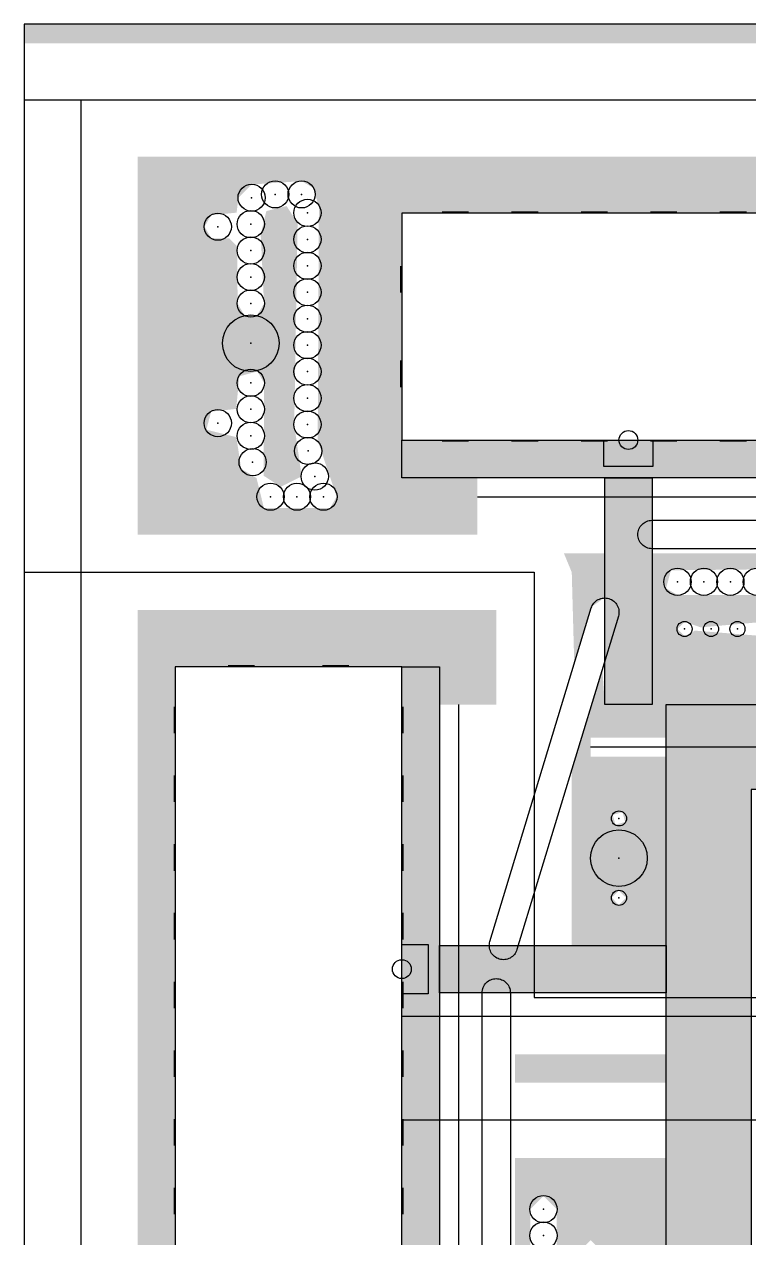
# Model space of a CAD drawing. Header units: metres. Extents: x 0 to 180, y 0 to 150.
# Drawn here: x 0 to 38.4, y 85.8 to 150 of the extents above; entities that cross this region are included whole.
import ezdxf

# ---------------------------------------------------------------- set-up
doc = ezdxf.new("R2010")
doc.units = ezdxf.units.M
for name, color, linetype in [('BUILDING_FOOTPRINT', 1, 'Continuous'), ('CABLE_COMM', 150, 'Continuous'), ('CANOPIES', 132, 'Continuous'), ('CURB', 8, 'Continuous'), ('ENTRANCES', 132, 'Continuous'), ('HEATING_T1', 1, 'Continuous'), ('NEW_BUSH', 3, 'Continuous'), ('NEW_LAWN', 82, 'Continuous'), ('NEW_PATHS', 2, 'Continuous'), ('NEW_TREE', 3, 'Continuous'), ('PATHS', 33, 'Continuous'), ('POWER_CABLE', 212, 'Continuous'), ('ROAD', 251, 'Continuous'), ('SEWER_K1', 30, 'Continuous'), ('SIDEWALK', 31, 'Continuous'), ('TERRITORY_BOUNDARY', 8, 'Continuous'), ('WATER_SUPPLY_B1', 5, 'Continuous'), ('WINDOWS', 150, 'Continuous')]:
    doc.layers.add(name, color=color, linetype=linetype)

msp = doc.modelspace()

# ---------------------------------------------------------------- hatches: boundary and pattern name
at = {"layer": 'NEW_LAWN'}
for points in [[(136, 150), (136, 149), (0, 149), (0, 150)], [(30.75, 122), (30.75, 119.665), (30.057, 119.181), (29.132, 116.153), (29, 121), (28.586, 122)], [(6, 78), (6, 119), (25, 119), (25, 114), (22, 114), (22, 116), (8, 116), (8, 78)], [(26, 95.5), (34, 95.5), (34, 94), (26, 94)]]:
    msp.add_hatch(color=82, dxfattribs=at).paths.add_polyline_path(points)
h = msp.add_hatch(color=82, dxfattribs=at)
h.paths.add_polyline_path([(6, 143), (47, 143), (47, 140), (20, 140), (20, 126), (24, 126), (24, 123), (6, 123)])
h.paths.add_polyline_path([(11.247, 140.032), (9.901, 139.895), (9.551, 139.289), (9.901, 138.684), (10.853, 138.669), (11.277, 138.245), (11.301, 135.224), (11.651, 134.618), (12.349, 134.618), (12.699, 135.224), (12.524, 138.879), (12.824, 140.116), (13.895, 140.38), (14.477, 139.474), (14.301, 128.818), (14.692, 126.075), (13.591, 125.524), (12.684, 126.106), (12.699, 131.024), (12.349, 131.629), (11.395, 131.373), (11.224, 129.646), (9.901, 129.502), (9.645, 128.548), (11.237, 128.152), (11.491, 126.479), (12.302, 125.991), (12.697, 124.395), (16.195, 124.395), (16.545, 125), (15.543, 127.982), (15.606, 140.367), (15.296, 141.349), (14.691, 141.699), (12.044, 141.521), (11.345, 140.822)], flags=16)
h = msp.add_hatch(color=82, dxfattribs=at)
h.paths.add_polyline_path([(30.75, 114), (33.25, 114), (33.25, 122), (45, 122), (45, 114), (34, 114), (34, 112.25), (30, 112.25), (30, 111.25), (34, 111.25), (34, 101.25), (29, 101.25), (29, 110.567), (30.618, 115.883)])
h.paths.add_polyline_path([(34.251, 121.105), (33.995, 120.151), (34.6, 119.801), (43, 119.801), (43.699, 120.5), (43, 121.199)], flags=16)
h.paths.add_polyline_path([(34.975, 118.379), (34.596, 118), (34.975, 117.621), (35.52, 117.914), (39.175, 117.621), (39.72, 117.914), (41.975, 117.621), (42.354, 118), (41.975, 118.379), (41.43, 118.086), (40.575, 118.379), (40.03, 118.086), (39.175, 118.379), (35.83, 118.086)], flags=16)
h.paths.add_polyline_path([(31.5, 104.154), (31.121, 103.775), (31.5, 103.396), (31.879, 103.775)], flags=16)
h.paths.add_polyline_path([(31.689, 108.303), (31.172, 108.164), (31.311, 107.647), (31.828, 107.786)], flags=16)
h = msp.add_hatch(color=82, dxfattribs=at)
h.paths.add_polyline_path([(34, 90), (34, 76.25), (26, 76.25), (26, 90)])
h.paths.add_polyline_path([(29.914, 81.93), (29.621, 78.275), (30, 77.896), (30.379, 78.275), (30.086, 78.82), (30.379, 79.675), (30.086, 80.22), (30.379, 81.075), (30.086, 84.73), (30.379, 85.275), (30, 85.654), (29.621, 85.275), (29.914, 84.73), (29.621, 82.475)], flags=16)
h.paths.add_polyline_path([(26.801, 77.5), (27.5, 76.801), (28.199, 77.5), (28.199, 87.3), (27.5, 87.999), (26.801, 87.3)], flags=16)
at = {"layer": 'PATHS'}
for points in [[(30.75, 114), (30.75, 126), (33.25, 126), (33.25, 114)], [(34, 98.75), (22, 98.75), (22, 101.25), (34, 101.25)]]:
    msp.add_hatch(color=33, dxfattribs=at).paths.add_polyline_path(points)
at = {"layer": 'ROAD'}
msp.add_hatch(color=251, dxfattribs=at).paths.add_polyline_path([(34, 36), (34, 40.5), (34, 109.5), (34, 114), (38.5, 114), (90, 114), (90, 109.5), (38.5, 109.5), (38.5, 40.5), (90, 40.5), (90, 36), (38.5, 36), (38.5, 0), (34, 0)])
at = {"layer": 'SIDEWALK'}
for points in [[(136, 128), (136, 126), (20, 126), (20, 128)], [(20, 116), (22, 116), (22, 34), (20, 34)]]:
    msp.add_hatch(color=31, dxfattribs=at).paths.add_polyline_path(points)

# ---------------------------------------------------------------- linework, layer by layer
at = {"layer": 'BUILDING_FOOTPRINT'}
for points in [[(136, 128), (136, 140), (20, 140), (20, 128)], [(20, 34), (20, 116), (8, 116), (8, 34)]]:
    msp.add_lwpolyline(points, close=True, dxfattribs=at)
at = {"layer": 'CABLE_COMM'}
msp.add_polyline3d([(143.75, 150, -0.6), (143.75, 111.75, -0.6), (30, 111.75, -0.6)], dxfattribs=at)
at = {"layer": 'CANOPIES'}
for points in [[(30.7, 128, 2.7), (33.3, 128, 2.7), (33.3, 126.6, 2.7), (30.7, 126.6, 2.7)], [(20, 98.7, 2.7), (20, 101.3, 2.7), (21.4, 101.3, 2.7), (21.4, 98.7, 2.7)]]:
    msp.add_3dface(points, dxfattribs=at)
at = {"layer": 'CURB'}
msp.add_lwpolyline([(34, 0), (34, 36), (34, 40.5), (34, 109.5), (34, 114), (38.5, 114), (141.5, 114), (141.5, 150), (146, 150), (146, 114), (146, 109.5), (146, 40.5), (146, 36), (141.5, 36), (38.5, 36), (38.5, 0)], close=True, dxfattribs=at)
at = {"layer": 'ENTRANCES'}
for centre in [(32, 128, 0.05), (20, 100, 0.05)]:
    msp.add_circle(centre, 0.5, dxfattribs=at)
at = {"layer": 'HEATING_T1'}
msp.add_polyline3d([(100, 92, -1.4), (20, 92, -1.4)], dxfattribs=at)
at = {"layer": 'NEW_BUSH'}
for centre, radius in [((12.044, 140.822), 0.72), ((13.291, 141), 0.72), ((14.691, 141), 0.72), ((15.001, 140.018), 0.72), ((10.25, 139.289), 0.72), ((12, 139.424), 0.72), ((12, 138.024), 0.72), ((15, 138.618), 0.72), ((15, 137.218), 0.72), ((12, 136.624), 0.72), ((15, 135.818), 0.72), ((12, 135.224), 0.72), ((15, 134.418), 0.72), ((15, 133.018), 0.72), ((15, 131.618), 0.72), ((12, 131.024), 0.72), ((15, 130.218), 0.72), ((12, 129.624), 0.72), ((10.25, 128.897), 0.72), ((15, 128.818), 0.72), ((12, 128.224), 0.72), ((15.037, 127.42), 0.72), ((12.096, 126.829), 0.72), ((15.389, 126.069), 0.72), ((13.046, 125), 0.72), ((14.446, 125), 0.72), ((15.846, 125), 0.72), ((34.6, 120.5), 0.72), ((36, 120.5), 0.72), ((37.4, 120.5), 0.72), ((38.8, 120.5), 0.72), ((34.975, 118), 0.4), ((36.375, 118), 0.4), ((37.775, 118), 0.4), ((31.5, 107.975), 0.4), ((31.5, 103.775), 0.4), ((27.5, 87.3), 0.72), ((27.5, 85.9), 0.72)]:
    msp.add_circle(centre, radius, dxfattribs=at)
for p in [(12.044, 140.822), (13.291, 141), (14.691, 141), (15.001, 140.018), (12, 139.424), (10.25, 139.289), (15, 138.618), (12, 138.024), (15, 137.218), (12, 136.624), (15, 135.818), (12, 135.224), (15, 134.418), (15, 133.018), (12, 131.024), (15, 131.618), (15, 130.218), (12, 129.624), (10.25, 128.897), (15, 128.818), (12, 128.224), (15.037, 127.42), (12.096, 126.829), (15.389, 126.069), (13.046, 125), (14.446, 125), (15.846, 125), (34.6, 120.5), (36, 120.5), (37.4, 120.5), (34.975, 118), (36.375, 118), (37.775, 118), (31.5, 107.975), (31.5, 103.775), (27.5, 87.3), (27.5, 85.9)]:
    msp.add_point(p, dxfattribs=at)
at = {"layer": 'NEW_PATHS'}
for points in [[(53.75, 122.25), (33.25, 122.25), (33.176, 122.254), (33.104, 122.264), (33.032, 122.282), (32.963, 122.307), (32.896, 122.339), (32.833, 122.376), (32.774, 122.42), (32.72, 122.47), (32.67, 122.524), (32.626, 122.583), (32.589, 122.646), (32.557, 122.713), (32.532, 122.782), (32.514, 122.854), (32.504, 122.926), (32.5, 123), (32.504, 123.074), (32.514, 123.146), (32.532, 123.218), (32.557, 123.287), (32.589, 123.354), (32.626, 123.417), (32.67, 123.476), (32.72, 123.53), (32.774, 123.58), (32.833, 123.624), (32.896, 123.661), (32.963, 123.693), (33.032, 123.718), (33.104, 123.736), (33.176, 123.746), (33.25, 123.75), (53.75, 123.75)], [(24.25, 76.25), (24.25, 98.75), (24.254, 98.824), (24.264, 98.896), (24.282, 98.968), (24.307, 99.037), (24.339, 99.104), (24.376, 99.167), (24.42, 99.226), (24.47, 99.28), (24.524, 99.33), (24.583, 99.374), (24.646, 99.411), (24.713, 99.443), (24.782, 99.468), (24.854, 99.486), (24.926, 99.496), (25, 99.5), (25.074, 99.496), (25.146, 99.486), (25.218, 99.468), (25.287, 99.443), (25.354, 99.411), (25.417, 99.374), (25.476, 99.33), (25.53, 99.28), (25.58, 99.226), (25.624, 99.167), (25.661, 99.104), (25.693, 99.037), (25.718, 98.968), (25.736, 98.896), (25.746, 98.824), (25.75, 98.75), (25.75, 76.25)]]:
    msp.add_lwpolyline(points, dxfattribs=at)
msp.add_lwpolyline([(30.22, 119.424), (30.275, 119.473), (30.334, 119.517), (30.397, 119.555), (30.464, 119.586), (30.533, 119.611), (30.604, 119.629), (30.677, 119.639), (30.751, 119.643), (30.824, 119.639), (30.897, 119.628), (30.968, 119.61), (31.038, 119.586), (31.104, 119.554), (31.167, 119.516), (31.226, 119.472), (31.281, 119.423), (31.33, 119.368), (31.374, 119.309), (31.412, 119.246), (31.443, 119.179), (31.468, 119.11), (31.486, 119.039), (31.496, 118.966), (31.5, 118.892), (31.496, 118.819), (31.485, 118.746), (31.468, 118.674), (26.098, 101.032), (26.073, 100.962), (26.042, 100.896), (26.004, 100.833), (25.96, 100.774), (25.91, 100.719), (25.856, 100.67), (25.797, 100.626), (25.733, 100.588), (25.667, 100.557), (25.597, 100.532), (25.526, 100.514), (25.453, 100.504), (25.38, 100.5), (25.306, 100.504), (25.233, 100.515), (25.162, 100.532), (25.093, 100.557), (25.026, 100.589), (24.963, 100.627), (24.904, 100.671), (24.85, 100.72), (24.8, 100.775), (24.756, 100.834), (24.719, 100.897), (24.687, 100.964), (24.663, 101.033), (24.645, 101.104), (24.634, 101.177), (24.63, 101.251), (24.634, 101.324), (24.645, 101.397), (24.663, 101.468), (30.032, 119.111), (30.057, 119.181), (30.089, 119.247), (30.127, 119.31), (30.171, 119.369)], close=True, dxfattribs=at)
at = {"layer": 'NEW_TREE'}
for centre in [(12, 133.124), (31.5, 105.875)]:
    msp.add_circle(centre, 1.5, dxfattribs=at)
for p in [(12, 133.124), (31.5, 105.875)]:
    msp.add_point(p, dxfattribs=at)
at = {"layer": 'PATHS'}
for points in [[(30.75, 114), (30.75, 126), (33.25, 126), (33.25, 114)], [(34, 98.75), (22, 98.75), (22, 101.25), (34, 101.25)]]:
    msp.add_lwpolyline(points, close=True, dxfattribs=at)
at = {"layer": 'POWER_CABLE'}
for points in [[(0, 121, -0.7), (27, 121, -0.7), (27, 98.5, -0.7), (44, 98.5, -0.7)], [(44, 97.5, -0.7), (20, 97.5, -0.7)]]:
    msp.add_polyline3d(points, dxfattribs=at)
at = {"layer": 'ROAD'}
msp.add_lwpolyline([(34, 36), (34, 40.5), (34, 109.5), (34, 114), (38.5, 114), (90, 114), (90, 109.5), (38.5, 109.5), (38.5, 40.5), (90, 40.5), (90, 36), (38.5, 36), (38.5, 0), (34, 0)], close=True, dxfattribs=at)
at = {"layer": 'SEWER_K1'}
for points in [[(24, 125, -2.6), (139, 125, -2.6), (139, 150, -2.6)], [(23, 114, -2.6), (23, 25, -2.6), (180, 25, -2.6)]]:
    msp.add_polyline3d(points, dxfattribs=at)
at = {"layer": 'SIDEWALK'}
for points in [[(136, 128), (136, 126), (20, 126), (20, 128)], [(20, 116), (22, 116), (22, 34), (20, 34)]]:
    msp.add_lwpolyline(points, close=True, dxfattribs=at)
at = {"layer": 'TERRITORY_BOUNDARY'}
msp.add_lwpolyline([(180, 0), (180, 150), (0, 150), (0, 0)], close=True, dxfattribs=at)
at = {"layer": 'WATER_SUPPLY_B1'}
for points in [[(0, 146, -1.8), (180, 146, -1.8)], [(3, 146, -1.8), (3, 4, -1.8)]]:
    msp.add_polyline3d(points, dxfattribs=at)
at = {"layer": 'WINDOWS'}
for points in [[(23.539, 140.05, 0.9), (22.139, 140.05, 0.9), (22.139, 140.05, 2.4), (23.539, 140.05, 2.4)], [(23.539, 140.05, 3.9), (22.139, 140.05, 3.9), (22.139, 140.05, 5.4), (23.539, 140.05, 5.4)], [(23.539, 140.05, 6.9), (22.139, 140.05, 6.9), (22.139, 140.05, 8.4), (23.539, 140.05, 8.4)], [(23.539, 140.05, 9.9), (22.139, 140.05, 9.9), (22.139, 140.05, 11.4), (23.539, 140.05, 11.4)], [(23.539, 140.05, 12.9), (22.139, 140.05, 12.9), (22.139, 140.05, 14.4), (23.539, 140.05, 14.4)], [(23.539, 140.05, 15.9), (22.139, 140.05, 15.9), (22.139, 140.05, 17.4), (23.539, 140.05, 17.4)], [(23.539, 140.05, 18.9), (22.139, 140.05, 18.9), (22.139, 140.05, 20.4), (23.539, 140.05, 20.4)], [(23.539, 140.05, 21.9), (22.139, 140.05, 21.9), (22.139, 140.05, 23.4), (23.539, 140.05, 23.4)], [(23.539, 140.05, 24.9), (22.139, 140.05, 24.9), (22.139, 140.05, 26.4), (23.539, 140.05, 26.4)], [(27.216, 140.05, 0.9), (25.816, 140.05, 0.9), (25.816, 140.05, 2.4), (27.216, 140.05, 2.4)], [(27.216, 140.05, 3.9), (25.816, 140.05, 3.9), (25.816, 140.05, 5.4), (27.216, 140.05, 5.4)], [(27.216, 140.05, 6.9), (25.816, 140.05, 6.9), (25.816, 140.05, 8.4), (27.216, 140.05, 8.4)], [(27.216, 140.05, 9.9), (25.816, 140.05, 9.9), (25.816, 140.05, 11.4), (27.216, 140.05, 11.4)], [(27.216, 140.05, 12.9), (25.816, 140.05, 12.9), (25.816, 140.05, 14.4), (27.216, 140.05, 14.4)], [(27.216, 140.05, 15.9), (25.816, 140.05, 15.9), (25.816, 140.05, 17.4), (27.216, 140.05, 17.4)], [(27.216, 140.05, 18.9), (25.816, 140.05, 18.9), (25.816, 140.05, 20.4), (27.216, 140.05, 20.4)], [(27.216, 140.05, 21.9), (25.816, 140.05, 21.9), (25.816, 140.05, 23.4), (27.216, 140.05, 23.4)], [(27.216, 140.05, 24.9), (25.816, 140.05, 24.9), (25.816, 140.05, 26.4), (27.216, 140.05, 26.4)], [(30.894, 140.05, 0.9), (29.494, 140.05, 0.9), (29.494, 140.05, 2.4), (30.894, 140.05, 2.4)], [(30.894, 140.05, 3.9), (29.494, 140.05, 3.9), (29.494, 140.05, 5.4), (30.894, 140.05, 5.4)], [(30.894, 140.05, 6.9), (29.494, 140.05, 6.9), (29.494, 140.05, 8.4), (30.894, 140.05, 8.4)], [(30.894, 140.05, 9.9), (29.494, 140.05, 9.9), (29.494, 140.05, 11.4), (30.894, 140.05, 11.4)], [(30.894, 140.05, 12.9), (29.494, 140.05, 12.9), (29.494, 140.05, 14.4), (30.894, 140.05, 14.4)], [(30.894, 140.05, 15.9), (29.494, 140.05, 15.9), (29.494, 140.05, 17.4), (30.894, 140.05, 17.4)], [(30.894, 140.05, 18.9), (29.494, 140.05, 18.9), (29.494, 140.05, 20.4), (30.894, 140.05, 20.4)], [(30.894, 140.05, 21.9), (29.494, 140.05, 21.9), (29.494, 140.05, 23.4), (30.894, 140.05, 23.4)], [(30.894, 140.05, 24.9), (29.494, 140.05, 24.9), (29.494, 140.05, 26.4), (30.894, 140.05, 26.4)], [(34.571, 140.05, 0.9), (33.171, 140.05, 0.9), (33.171, 140.05, 2.4), (34.571, 140.05, 2.4)], [(34.571, 140.05, 3.9), (33.171, 140.05, 3.9), (33.171, 140.05, 5.4), (34.571, 140.05, 5.4)], [(34.571, 140.05, 6.9), (33.171, 140.05, 6.9), (33.171, 140.05, 8.4), (34.571, 140.05, 8.4)], [(34.571, 140.05, 9.9), (33.171, 140.05, 9.9), (33.171, 140.05, 11.4), (34.571, 140.05, 11.4)], [(34.571, 140.05, 12.9), (33.171, 140.05, 12.9), (33.171, 140.05, 14.4), (34.571, 140.05, 14.4)], [(34.571, 140.05, 15.9), (33.171, 140.05, 15.9), (33.171, 140.05, 17.4), (34.571, 140.05, 17.4)], [(34.571, 140.05, 18.9), (33.171, 140.05, 18.9), (33.171, 140.05, 20.4), (34.571, 140.05, 20.4)], [(34.571, 140.05, 21.9), (33.171, 140.05, 21.9), (33.171, 140.05, 23.4), (34.571, 140.05, 23.4)], [(34.571, 140.05, 24.9), (33.171, 140.05, 24.9), (33.171, 140.05, 26.4), (34.571, 140.05, 26.4)], [(38.248, 140.05, 0.9), (36.848, 140.05, 0.9), (36.848, 140.05, 2.4), (38.248, 140.05, 2.4)], [(38.248, 140.05, 3.9), (36.848, 140.05, 3.9), (36.848, 140.05, 5.4), (38.248, 140.05, 5.4)], [(38.248, 140.05, 6.9), (36.848, 140.05, 6.9), (36.848, 140.05, 8.4), (38.248, 140.05, 8.4)], [(38.248, 140.05, 9.9), (36.848, 140.05, 9.9), (36.848, 140.05, 11.4), (38.248, 140.05, 11.4)], [(38.248, 140.05, 12.9), (36.848, 140.05, 12.9), (36.848, 140.05, 14.4), (38.248, 140.05, 14.4)], [(38.248, 140.05, 15.9), (36.848, 140.05, 15.9), (36.848, 140.05, 17.4), (38.248, 140.05, 17.4)], [(38.248, 140.05, 18.9), (36.848, 140.05, 18.9), (36.848, 140.05, 20.4), (38.248, 140.05, 20.4)], [(38.248, 140.05, 21.9), (36.848, 140.05, 21.9), (36.848, 140.05, 23.4), (38.248, 140.05, 23.4)], [(38.248, 140.05, 24.9), (36.848, 140.05, 24.9), (36.848, 140.05, 26.4), (38.248, 140.05, 26.4)], [(19.95, 137.2, 0.9), (19.95, 135.8, 0.9), (19.95, 135.8, 2.4), (19.95, 137.2, 2.4)], [(19.95, 137.2, 3.9), (19.95, 135.8, 3.9), (19.95, 135.8, 5.4), (19.95, 137.2, 5.4)], [(19.95, 137.2, 6.9), (19.95, 135.8, 6.9), (19.95, 135.8, 8.4), (19.95, 137.2, 8.4)], [(19.95, 137.2, 9.9), (19.95, 135.8, 9.9), (19.95, 135.8, 11.4), (19.95, 137.2, 11.4)], [(19.95, 137.2, 12.9), (19.95, 135.8, 12.9), (19.95, 135.8, 14.4), (19.95, 137.2, 14.4)], [(19.95, 137.2, 15.9), (19.95, 135.8, 15.9), (19.95, 135.8, 17.4), (19.95, 137.2, 17.4)], [(19.95, 137.2, 18.9), (19.95, 135.8, 18.9), (19.95, 135.8, 20.4), (19.95, 137.2, 20.4)], [(19.95, 137.2, 21.9), (19.95, 135.8, 21.9), (19.95, 135.8, 23.4), (19.95, 137.2, 23.4)], [(19.95, 137.2, 24.9), (19.95, 135.8, 24.9), (19.95, 135.8, 26.4), (19.95, 137.2, 26.4)], [(19.95, 132.2, 0.9), (19.95, 130.8, 0.9), (19.95, 130.8, 2.4), (19.95, 132.2, 2.4)], [(19.95, 132.2, 3.9), (19.95, 130.8, 3.9), (19.95, 130.8, 5.4), (19.95, 132.2, 5.4)], [(19.95, 132.2, 6.9), (19.95, 130.8, 6.9), (19.95, 130.8, 8.4), (19.95, 132.2, 8.4)], [(19.95, 132.2, 9.9), (19.95, 130.8, 9.9), (19.95, 130.8, 11.4), (19.95, 132.2, 11.4)], [(19.95, 132.2, 12.9), (19.95, 130.8, 12.9), (19.95, 130.8, 14.4), (19.95, 132.2, 14.4)], [(19.95, 132.2, 15.9), (19.95, 130.8, 15.9), (19.95, 130.8, 17.4), (19.95, 132.2, 17.4)], [(19.95, 132.2, 18.9), (19.95, 130.8, 18.9), (19.95, 130.8, 20.4), (19.95, 132.2, 20.4)], [(19.95, 132.2, 21.9), (19.95, 130.8, 21.9), (19.95, 130.8, 23.4), (19.95, 132.2, 23.4)], [(19.95, 132.2, 24.9), (19.95, 130.8, 24.9), (19.95, 130.8, 26.4), (19.95, 132.2, 26.4)], [(22.139, 127.95, 0.9), (23.539, 127.95, 0.9), (23.539, 127.95, 2.4), (22.139, 127.95, 2.4)], [(22.139, 127.95, 3.9), (23.539, 127.95, 3.9), (23.539, 127.95, 5.4), (22.139, 127.95, 5.4)], [(22.139, 127.95, 6.9), (23.539, 127.95, 6.9), (23.539, 127.95, 8.4), (22.139, 127.95, 8.4)], [(22.139, 127.95, 9.9), (23.539, 127.95, 9.9), (23.539, 127.95, 11.4), (22.139, 127.95, 11.4)], [(22.139, 127.95, 12.9), (23.539, 127.95, 12.9), (23.539, 127.95, 14.4), (22.139, 127.95, 14.4)], [(22.139, 127.95, 15.9), (23.539, 127.95, 15.9), (23.539, 127.95, 17.4), (22.139, 127.95, 17.4)], [(22.139, 127.95, 18.9), (23.539, 127.95, 18.9), (23.539, 127.95, 20.4), (22.139, 127.95, 20.4)], [(22.139, 127.95, 21.9), (23.539, 127.95, 21.9), (23.539, 127.95, 23.4), (22.139, 127.95, 23.4)], [(22.139, 127.95, 24.9), (23.539, 127.95, 24.9), (23.539, 127.95, 26.4), (22.139, 127.95, 26.4)], [(25.816, 127.95, 0.9), (27.216, 127.95, 0.9), (27.216, 127.95, 2.4), (25.816, 127.95, 2.4)], [(25.816, 127.95, 3.9), (27.216, 127.95, 3.9), (27.216, 127.95, 5.4), (25.816, 127.95, 5.4)], [(25.816, 127.95, 6.9), (27.216, 127.95, 6.9), (27.216, 127.95, 8.4), (25.816, 127.95, 8.4)], [(25.816, 127.95, 9.9), (27.216, 127.95, 9.9), (27.216, 127.95, 11.4), (25.816, 127.95, 11.4)], [(25.816, 127.95, 12.9), (27.216, 127.95, 12.9), (27.216, 127.95, 14.4), (25.816, 127.95, 14.4)], [(25.816, 127.95, 15.9), (27.216, 127.95, 15.9), (27.216, 127.95, 17.4), (25.816, 127.95, 17.4)], [(25.816, 127.95, 18.9), (27.216, 127.95, 18.9), (27.216, 127.95, 20.4), (25.816, 127.95, 20.4)], [(25.816, 127.95, 21.9), (27.216, 127.95, 21.9), (27.216, 127.95, 23.4), (25.816, 127.95, 23.4)], [(25.816, 127.95, 24.9), (27.216, 127.95, 24.9), (27.216, 127.95, 26.4), (25.816, 127.95, 26.4)], [(29.494, 127.95, 3.9), (30.894, 127.95, 3.9), (30.894, 127.95, 5.4), (29.494, 127.95, 5.4)], [(29.494, 127.95, 6.9), (30.894, 127.95, 6.9), (30.894, 127.95, 8.4), (29.494, 127.95, 8.4)], [(29.494, 127.95, 9.9), (30.894, 127.95, 9.9), (30.894, 127.95, 11.4), (29.494, 127.95, 11.4)], [(29.494, 127.95, 12.9), (30.894, 127.95, 12.9), (30.894, 127.95, 14.4), (29.494, 127.95, 14.4)], [(29.494, 127.95, 15.9), (30.894, 127.95, 15.9), (30.894, 127.95, 17.4), (29.494, 127.95, 17.4)], [(29.494, 127.95, 18.9), (30.894, 127.95, 18.9), (30.894, 127.95, 20.4), (29.494, 127.95, 20.4)], [(29.494, 127.95, 21.9), (30.894, 127.95, 21.9), (30.894, 127.95, 23.4), (29.494, 127.95, 23.4)], [(29.494, 127.95, 24.9), (30.894, 127.95, 24.9), (30.894, 127.95, 26.4), (29.494, 127.95, 26.4)], [(33.171, 127.95, 3.9), (34.571, 127.95, 3.9), (34.571, 127.95, 5.4), (33.171, 127.95, 5.4)], [(33.171, 127.95, 6.9), (34.571, 127.95, 6.9), (34.571, 127.95, 8.4), (33.171, 127.95, 8.4)], [(33.171, 127.95, 9.9), (34.571, 127.95, 9.9), (34.571, 127.95, 11.4), (33.171, 127.95, 11.4)], [(33.171, 127.95, 12.9), (34.571, 127.95, 12.9), (34.571, 127.95, 14.4), (33.171, 127.95, 14.4)], [(33.171, 127.95, 15.9), (34.571, 127.95, 15.9), (34.571, 127.95, 17.4), (33.171, 127.95, 17.4)], [(33.171, 127.95, 18.9), (34.571, 127.95, 18.9), (34.571, 127.95, 20.4), (33.171, 127.95, 20.4)], [(33.171, 127.95, 21.9), (34.571, 127.95, 21.9), (34.571, 127.95, 23.4), (33.171, 127.95, 23.4)], [(33.171, 127.95, 24.9), (34.571, 127.95, 24.9), (34.571, 127.95, 26.4), (33.171, 127.95, 26.4)], [(36.848, 127.95, 0.9), (38.248, 127.95, 0.9), (38.248, 127.95, 2.4), (36.848, 127.95, 2.4)], [(36.848, 127.95, 3.9), (38.248, 127.95, 3.9), (38.248, 127.95, 5.4), (36.848, 127.95, 5.4)], [(36.848, 127.95, 6.9), (38.248, 127.95, 6.9), (38.248, 127.95, 8.4), (36.848, 127.95, 8.4)], [(36.848, 127.95, 9.9), (38.248, 127.95, 9.9), (38.248, 127.95, 11.4), (36.848, 127.95, 11.4)], [(36.848, 127.95, 12.9), (38.248, 127.95, 12.9), (38.248, 127.95, 14.4), (36.848, 127.95, 14.4)], [(36.848, 127.95, 15.9), (38.248, 127.95, 15.9), (38.248, 127.95, 17.4), (36.848, 127.95, 17.4)], [(36.848, 127.95, 18.9), (38.248, 127.95, 18.9), (38.248, 127.95, 20.4), (36.848, 127.95, 20.4)], [(36.848, 127.95, 21.9), (38.248, 127.95, 21.9), (38.248, 127.95, 23.4), (36.848, 127.95, 23.4)], [(36.848, 127.95, 24.9), (38.248, 127.95, 24.9), (38.248, 127.95, 26.4), (36.848, 127.95, 26.4)], [(12.2, 116.05, 0.9), (10.8, 116.05, 0.9), (10.8, 116.05, 2.4), (12.2, 116.05, 2.4)], [(12.2, 116.05, 3.9), (10.8, 116.05, 3.9), (10.8, 116.05, 5.4), (12.2, 116.05, 5.4)], [(12.2, 116.05, 6.9), (10.8, 116.05, 6.9), (10.8, 116.05, 8.4), (12.2, 116.05, 8.4)], [(12.2, 116.05, 9.9), (10.8, 116.05, 9.9), (10.8, 116.05, 11.4), (12.2, 116.05, 11.4)], [(12.2, 116.05, 12.9), (10.8, 116.05, 12.9), (10.8, 116.05, 14.4), (12.2, 116.05, 14.4)], [(12.2, 116.05, 15.9), (10.8, 116.05, 15.9), (10.8, 116.05, 17.4), (12.2, 116.05, 17.4)], [(12.2, 116.05, 18.9), (10.8, 116.05, 18.9), (10.8, 116.05, 20.4), (12.2, 116.05, 20.4)], [(12.2, 116.05, 21.9), (10.8, 116.05, 21.9), (10.8, 116.05, 23.4), (12.2, 116.05, 23.4)], [(12.2, 116.05, 24.9), (10.8, 116.05, 24.9), (10.8, 116.05, 26.4), (12.2, 116.05, 26.4)], [(12.2, 116.05, 27.9), (10.8, 116.05, 27.9), (10.8, 116.05, 29.4), (12.2, 116.05, 29.4)], [(12.2, 116.05, 30.9), (10.8, 116.05, 30.9), (10.8, 116.05, 32.4), (12.2, 116.05, 32.4)], [(12.2, 116.05, 33.9), (10.8, 116.05, 33.9), (10.8, 116.05, 35.4), (12.2, 116.05, 35.4)], [(17.2, 116.05, 0.9), (15.8, 116.05, 0.9), (15.8, 116.05, 2.4), (17.2, 116.05, 2.4)], [(17.2, 116.05, 3.9), (15.8, 116.05, 3.9), (15.8, 116.05, 5.4), (17.2, 116.05, 5.4)], [(17.2, 116.05, 6.9), (15.8, 116.05, 6.9), (15.8, 116.05, 8.4), (17.2, 116.05, 8.4)], [(17.2, 116.05, 9.9), (15.8, 116.05, 9.9), (15.8, 116.05, 11.4), (17.2, 116.05, 11.4)], [(17.2, 116.05, 12.9), (15.8, 116.05, 12.9), (15.8, 116.05, 14.4), (17.2, 116.05, 14.4)], [(17.2, 116.05, 15.9), (15.8, 116.05, 15.9), (15.8, 116.05, 17.4), (17.2, 116.05, 17.4)], [(17.2, 116.05, 18.9), (15.8, 116.05, 18.9), (15.8, 116.05, 20.4), (17.2, 116.05, 20.4)], [(17.2, 116.05, 21.9), (15.8, 116.05, 21.9), (15.8, 116.05, 23.4), (17.2, 116.05, 23.4)], [(17.2, 116.05, 24.9), (15.8, 116.05, 24.9), (15.8, 116.05, 26.4), (17.2, 116.05, 26.4)], [(17.2, 116.05, 27.9), (15.8, 116.05, 27.9), (15.8, 116.05, 29.4), (17.2, 116.05, 29.4)], [(17.2, 116.05, 30.9), (15.8, 116.05, 30.9), (15.8, 116.05, 32.4), (17.2, 116.05, 32.4)], [(17.2, 116.05, 33.9), (15.8, 116.05, 33.9), (15.8, 116.05, 35.4), (17.2, 116.05, 35.4)], [(7.95, 113.882, 0.9), (7.95, 112.482, 0.9), (7.95, 112.482, 2.4), (7.95, 113.882, 2.4)], [(7.95, 113.882, 3.9), (7.95, 112.482, 3.9), (7.95, 112.482, 5.4), (7.95, 113.882, 5.4)], [(7.95, 113.882, 6.9), (7.95, 112.482, 6.9), (7.95, 112.482, 8.4), (7.95, 113.882, 8.4)], [(7.95, 113.882, 9.9), (7.95, 112.482, 9.9), (7.95, 112.482, 11.4), (7.95, 113.882, 11.4)], [(7.95, 113.882, 12.9), (7.95, 112.482, 12.9), (7.95, 112.482, 14.4), (7.95, 113.882, 14.4)], [(7.95, 113.882, 15.9), (7.95, 112.482, 15.9), (7.95, 112.482, 17.4), (7.95, 113.882, 17.4)], [(7.95, 113.882, 18.9), (7.95, 112.482, 18.9), (7.95, 112.482, 20.4), (7.95, 113.882, 20.4)], [(7.95, 113.882, 21.9), (7.95, 112.482, 21.9), (7.95, 112.482, 23.4), (7.95, 113.882, 23.4)], [(7.95, 113.882, 24.9), (7.95, 112.482, 24.9), (7.95, 112.482, 26.4), (7.95, 113.882, 26.4)], [(7.95, 113.882, 27.9), (7.95, 112.482, 27.9), (7.95, 112.482, 29.4), (7.95, 113.882, 29.4)], [(7.95, 113.882, 30.9), (7.95, 112.482, 30.9), (7.95, 112.482, 32.4), (7.95, 113.882, 32.4)], [(7.95, 113.882, 33.9), (7.95, 112.482, 33.9), (7.95, 112.482, 35.4), (7.95, 113.882, 35.4)], [(20.05, 112.482, 0.9), (20.05, 113.882, 0.9), (20.05, 113.882, 2.4), (20.05, 112.482, 2.4)], [(20.05, 112.482, 3.9), (20.05, 113.882, 3.9), (20.05, 113.882, 5.4), (20.05, 112.482, 5.4)], [(20.05, 112.482, 6.9), (20.05, 113.882, 6.9), (20.05, 113.882, 8.4), (20.05, 112.482, 8.4)], [(20.05, 112.482, 9.9), (20.05, 113.882, 9.9), (20.05, 113.882, 11.4), (20.05, 112.482, 11.4)], [(20.05, 112.482, 12.9), (20.05, 113.882, 12.9), (20.05, 113.882, 14.4), (20.05, 112.482, 14.4)], [(20.05, 112.482, 15.9), (20.05, 113.882, 15.9), (20.05, 113.882, 17.4), (20.05, 112.482, 17.4)], [(20.05, 112.482, 18.9), (20.05, 113.882, 18.9), (20.05, 113.882, 20.4), (20.05, 112.482, 20.4)], [(20.05, 112.482, 21.9), (20.05, 113.882, 21.9), (20.05, 113.882, 23.4), (20.05, 112.482, 23.4)], [(20.05, 112.482, 24.9), (20.05, 113.882, 24.9), (20.05, 113.882, 26.4), (20.05, 112.482, 26.4)], [(20.05, 112.482, 27.9), (20.05, 113.882, 27.9), (20.05, 113.882, 29.4), (20.05, 112.482, 29.4)], [(20.05, 112.482, 30.9), (20.05, 113.882, 30.9), (20.05, 113.882, 32.4), (20.05, 112.482, 32.4)], [(20.05, 112.482, 33.9), (20.05, 113.882, 33.9), (20.05, 113.882, 35.4), (20.05, 112.482, 35.4)], [(7.95, 110.245, 0.9), (7.95, 108.845, 0.9), (7.95, 108.845, 2.4), (7.95, 110.245, 2.4)], [(7.95, 110.245, 3.9), (7.95, 108.845, 3.9), (7.95, 108.845, 5.4), (7.95, 110.245, 5.4)], [(7.95, 110.245, 6.9), (7.95, 108.845, 6.9), (7.95, 108.845, 8.4), (7.95, 110.245, 8.4)], [(7.95, 110.245, 9.9), (7.95, 108.845, 9.9), (7.95, 108.845, 11.4), (7.95, 110.245, 11.4)], [(7.95, 110.245, 12.9), (7.95, 108.845, 12.9), (7.95, 108.845, 14.4), (7.95, 110.245, 14.4)], [(7.95, 110.245, 15.9), (7.95, 108.845, 15.9), (7.95, 108.845, 17.4), (7.95, 110.245, 17.4)], [(7.95, 110.245, 18.9), (7.95, 108.845, 18.9), (7.95, 108.845, 20.4), (7.95, 110.245, 20.4)], [(7.95, 110.245, 21.9), (7.95, 108.845, 21.9), (7.95, 108.845, 23.4), (7.95, 110.245, 23.4)], [(7.95, 110.245, 24.9), (7.95, 108.845, 24.9), (7.95, 108.845, 26.4), (7.95, 110.245, 26.4)], [(7.95, 110.245, 27.9), (7.95, 108.845, 27.9), (7.95, 108.845, 29.4), (7.95, 110.245, 29.4)], [(7.95, 110.245, 30.9), (7.95, 108.845, 30.9), (7.95, 108.845, 32.4), (7.95, 110.245, 32.4)], [(7.95, 110.245, 33.9), (7.95, 108.845, 33.9), (7.95, 108.845, 35.4), (7.95, 110.245, 35.4)], [(20.05, 108.845, 0.9), (20.05, 110.245, 0.9), (20.05, 110.245, 2.4), (20.05, 108.845, 2.4)], [(20.05, 108.845, 3.9), (20.05, 110.245, 3.9), (20.05, 110.245, 5.4), (20.05, 108.845, 5.4)], [(20.05, 108.845, 6.9), (20.05, 110.245, 6.9), (20.05, 110.245, 8.4), (20.05, 108.845, 8.4)], [(20.05, 108.845, 9.9), (20.05, 110.245, 9.9), (20.05, 110.245, 11.4), (20.05, 108.845, 11.4)], [(20.05, 108.845, 12.9), (20.05, 110.245, 12.9), (20.05, 110.245, 14.4), (20.05, 108.845, 14.4)], [(20.05, 108.845, 15.9), (20.05, 110.245, 15.9), (20.05, 110.245, 17.4), (20.05, 108.845, 17.4)], [(20.05, 108.845, 18.9), (20.05, 110.245, 18.9), (20.05, 110.245, 20.4), (20.05, 108.845, 20.4)], [(20.05, 108.845, 21.9), (20.05, 110.245, 21.9), (20.05, 110.245, 23.4), (20.05, 108.845, 23.4)], [(20.05, 108.845, 24.9), (20.05, 110.245, 24.9), (20.05, 110.245, 26.4), (20.05, 108.845, 26.4)], [(20.05, 108.845, 27.9), (20.05, 110.245, 27.9), (20.05, 110.245, 29.4), (20.05, 108.845, 29.4)], [(20.05, 108.845, 30.9), (20.05, 110.245, 30.9), (20.05, 110.245, 32.4), (20.05, 108.845, 32.4)], [(20.05, 108.845, 33.9), (20.05, 110.245, 33.9), (20.05, 110.245, 35.4), (20.05, 108.845, 35.4)], [(7.95, 106.609, 0.9), (7.95, 105.209, 0.9), (7.95, 105.209, 2.4), (7.95, 106.609, 2.4)], [(7.95, 106.609, 3.9), (7.95, 105.209, 3.9), (7.95, 105.209, 5.4), (7.95, 106.609, 5.4)], [(7.95, 106.609, 6.9), (7.95, 105.209, 6.9), (7.95, 105.209, 8.4), (7.95, 106.609, 8.4)], [(7.95, 106.609, 9.9), (7.95, 105.209, 9.9), (7.95, 105.209, 11.4), (7.95, 106.609, 11.4)], [(7.95, 106.609, 12.9), (7.95, 105.209, 12.9), (7.95, 105.209, 14.4), (7.95, 106.609, 14.4)], [(7.95, 106.609, 15.9), (7.95, 105.209, 15.9), (7.95, 105.209, 17.4), (7.95, 106.609, 17.4)], [(7.95, 106.609, 18.9), (7.95, 105.209, 18.9), (7.95, 105.209, 20.4), (7.95, 106.609, 20.4)], [(7.95, 106.609, 21.9), (7.95, 105.209, 21.9), (7.95, 105.209, 23.4), (7.95, 106.609, 23.4)], [(7.95, 106.609, 24.9), (7.95, 105.209, 24.9), (7.95, 105.209, 26.4), (7.95, 106.609, 26.4)], [(7.95, 106.609, 27.9), (7.95, 105.209, 27.9), (7.95, 105.209, 29.4), (7.95, 106.609, 29.4)], [(7.95, 106.609, 30.9), (7.95, 105.209, 30.9), (7.95, 105.209, 32.4), (7.95, 106.609, 32.4)], [(7.95, 106.609, 33.9), (7.95, 105.209, 33.9), (7.95, 105.209, 35.4), (7.95, 106.609, 35.4)], [(20.05, 105.209, 0.9), (20.05, 106.609, 0.9), (20.05, 106.609, 2.4), (20.05, 105.209, 2.4)], [(20.05, 105.209, 3.9), (20.05, 106.609, 3.9), (20.05, 106.609, 5.4), (20.05, 105.209, 5.4)], [(20.05, 105.209, 6.9), (20.05, 106.609, 6.9), (20.05, 106.609, 8.4), (20.05, 105.209, 8.4)], [(20.05, 105.209, 9.9), (20.05, 106.609, 9.9), (20.05, 106.609, 11.4), (20.05, 105.209, 11.4)], [(20.05, 105.209, 12.9), (20.05, 106.609, 12.9), (20.05, 106.609, 14.4), (20.05, 105.209, 14.4)], [(20.05, 105.209, 15.9), (20.05, 106.609, 15.9), (20.05, 106.609, 17.4), (20.05, 105.209, 17.4)], [(20.05, 105.209, 18.9), (20.05, 106.609, 18.9), (20.05, 106.609, 20.4), (20.05, 105.209, 20.4)], [(20.05, 105.209, 21.9), (20.05, 106.609, 21.9), (20.05, 106.609, 23.4), (20.05, 105.209, 23.4)], [(20.05, 105.209, 24.9), (20.05, 106.609, 24.9), (20.05, 106.609, 26.4), (20.05, 105.209, 26.4)], [(20.05, 105.209, 27.9), (20.05, 106.609, 27.9), (20.05, 106.609, 29.4), (20.05, 105.209, 29.4)], [(20.05, 105.209, 30.9), (20.05, 106.609, 30.9), (20.05, 106.609, 32.4), (20.05, 105.209, 32.4)], [(20.05, 105.209, 33.9), (20.05, 106.609, 33.9), (20.05, 106.609, 35.4), (20.05, 105.209, 35.4)], [(7.95, 102.973, 0.9), (7.95, 101.573, 0.9), (7.95, 101.573, 2.4), (7.95, 102.973, 2.4)], [(7.95, 102.973, 3.9), (7.95, 101.573, 3.9), (7.95, 101.573, 5.4), (7.95, 102.973, 5.4)], [(7.95, 102.973, 6.9), (7.95, 101.573, 6.9), (7.95, 101.573, 8.4), (7.95, 102.973, 8.4)], [(7.95, 102.973, 9.9), (7.95, 101.573, 9.9), (7.95, 101.573, 11.4), (7.95, 102.973, 11.4)], [(7.95, 102.973, 12.9), (7.95, 101.573, 12.9), (7.95, 101.573, 14.4), (7.95, 102.973, 14.4)], [(7.95, 102.973, 15.9), (7.95, 101.573, 15.9), (7.95, 101.573, 17.4), (7.95, 102.973, 17.4)], [(7.95, 102.973, 18.9), (7.95, 101.573, 18.9), (7.95, 101.573, 20.4), (7.95, 102.973, 20.4)], [(7.95, 102.973, 21.9), (7.95, 101.573, 21.9), (7.95, 101.573, 23.4), (7.95, 102.973, 23.4)], [(7.95, 102.973, 24.9), (7.95, 101.573, 24.9), (7.95, 101.573, 26.4), (7.95, 102.973, 26.4)], [(7.95, 102.973, 27.9), (7.95, 101.573, 27.9), (7.95, 101.573, 29.4), (7.95, 102.973, 29.4)], [(7.95, 102.973, 30.9), (7.95, 101.573, 30.9), (7.95, 101.573, 32.4), (7.95, 102.973, 32.4)], [(7.95, 102.973, 33.9), (7.95, 101.573, 33.9), (7.95, 101.573, 35.4), (7.95, 102.973, 35.4)], [(20.05, 101.573, 0.9), (20.05, 102.973, 0.9), (20.05, 102.973, 2.4), (20.05, 101.573, 2.4)], [(20.05, 101.573, 3.9), (20.05, 102.973, 3.9), (20.05, 102.973, 5.4), (20.05, 101.573, 5.4)], [(20.05, 101.573, 6.9), (20.05, 102.973, 6.9), (20.05, 102.973, 8.4), (20.05, 101.573, 8.4)], [(20.05, 101.573, 9.9), (20.05, 102.973, 9.9), (20.05, 102.973, 11.4), (20.05, 101.573, 11.4)], [(20.05, 101.573, 12.9), (20.05, 102.973, 12.9), (20.05, 102.973, 14.4), (20.05, 101.573, 14.4)], [(20.05, 101.573, 15.9), (20.05, 102.973, 15.9), (20.05, 102.973, 17.4), (20.05, 101.573, 17.4)], [(20.05, 101.573, 18.9), (20.05, 102.973, 18.9), (20.05, 102.973, 20.4), (20.05, 101.573, 20.4)], [(20.05, 101.573, 21.9), (20.05, 102.973, 21.9), (20.05, 102.973, 23.4), (20.05, 101.573, 23.4)], [(20.05, 101.573, 24.9), (20.05, 102.973, 24.9), (20.05, 102.973, 26.4), (20.05, 101.573, 26.4)], [(20.05, 101.573, 27.9), (20.05, 102.973, 27.9), (20.05, 102.973, 29.4), (20.05, 101.573, 29.4)], [(20.05, 101.573, 30.9), (20.05, 102.973, 30.9), (20.05, 102.973, 32.4), (20.05, 101.573, 32.4)], [(20.05, 101.573, 33.9), (20.05, 102.973, 33.9), (20.05, 102.973, 35.4), (20.05, 101.573, 35.4)], [(7.95, 99.336, 0.9), (7.95, 97.936, 0.9), (7.95, 97.936, 2.4), (7.95, 99.336, 2.4)], [(7.95, 99.336, 3.9), (7.95, 97.936, 3.9), (7.95, 97.936, 5.4), (7.95, 99.336, 5.4)], [(7.95, 99.336, 6.9), (7.95, 97.936, 6.9), (7.95, 97.936, 8.4), (7.95, 99.336, 8.4)], [(7.95, 99.336, 9.9), (7.95, 97.936, 9.9), (7.95, 97.936, 11.4), (7.95, 99.336, 11.4)], [(7.95, 99.336, 12.9), (7.95, 97.936, 12.9), (7.95, 97.936, 14.4), (7.95, 99.336, 14.4)], [(7.95, 99.336, 15.9), (7.95, 97.936, 15.9), (7.95, 97.936, 17.4), (7.95, 99.336, 17.4)], [(7.95, 99.336, 18.9), (7.95, 97.936, 18.9), (7.95, 97.936, 20.4), (7.95, 99.336, 20.4)], [(7.95, 99.336, 21.9), (7.95, 97.936, 21.9), (7.95, 97.936, 23.4), (7.95, 99.336, 23.4)], [(7.95, 99.336, 24.9), (7.95, 97.936, 24.9), (7.95, 97.936, 26.4), (7.95, 99.336, 26.4)], [(7.95, 99.336, 27.9), (7.95, 97.936, 27.9), (7.95, 97.936, 29.4), (7.95, 99.336, 29.4)], [(7.95, 99.336, 30.9), (7.95, 97.936, 30.9), (7.95, 97.936, 32.4), (7.95, 99.336, 32.4)], [(7.95, 99.336, 33.9), (7.95, 97.936, 33.9), (7.95, 97.936, 35.4), (7.95, 99.336, 35.4)], [(20.05, 97.936, 3.9), (20.05, 99.336, 3.9), (20.05, 99.336, 5.4), (20.05, 97.936, 5.4)], [(20.05, 97.936, 6.9), (20.05, 99.336, 6.9), (20.05, 99.336, 8.4), (20.05, 97.936, 8.4)], [(20.05, 97.936, 9.9), (20.05, 99.336, 9.9), (20.05, 99.336, 11.4), (20.05, 97.936, 11.4)], [(20.05, 97.936, 12.9), (20.05, 99.336, 12.9), (20.05, 99.336, 14.4), (20.05, 97.936, 14.4)], [(20.05, 97.936, 15.9), (20.05, 99.336, 15.9), (20.05, 99.336, 17.4), (20.05, 97.936, 17.4)], [(20.05, 97.936, 18.9), (20.05, 99.336, 18.9), (20.05, 99.336, 20.4), (20.05, 97.936, 20.4)], [(20.05, 97.936, 21.9), (20.05, 99.336, 21.9), (20.05, 99.336, 23.4), (20.05, 97.936, 23.4)], [(20.05, 97.936, 24.9), (20.05, 99.336, 24.9), (20.05, 99.336, 26.4), (20.05, 97.936, 26.4)], [(20.05, 97.936, 27.9), (20.05, 99.336, 27.9), (20.05, 99.336, 29.4), (20.05, 97.936, 29.4)], [(20.05, 97.936, 30.9), (20.05, 99.336, 30.9), (20.05, 99.336, 32.4), (20.05, 97.936, 32.4)], [(20.05, 97.936, 33.9), (20.05, 99.336, 33.9), (20.05, 99.336, 35.4), (20.05, 97.936, 35.4)], [(7.95, 95.7, 0.9), (7.95, 94.3, 0.9), (7.95, 94.3, 2.4), (7.95, 95.7, 2.4)], [(7.95, 95.7, 3.9), (7.95, 94.3, 3.9), (7.95, 94.3, 5.4), (7.95, 95.7, 5.4)], [(7.95, 95.7, 6.9), (7.95, 94.3, 6.9), (7.95, 94.3, 8.4), (7.95, 95.7, 8.4)], [(7.95, 95.7, 9.9), (7.95, 94.3, 9.9), (7.95, 94.3, 11.4), (7.95, 95.7, 11.4)], [(7.95, 95.7, 12.9), (7.95, 94.3, 12.9), (7.95, 94.3, 14.4), (7.95, 95.7, 14.4)], [(7.95, 95.7, 15.9), (7.95, 94.3, 15.9), (7.95, 94.3, 17.4), (7.95, 95.7, 17.4)], [(7.95, 95.7, 18.9), (7.95, 94.3, 18.9), (7.95, 94.3, 20.4), (7.95, 95.7, 20.4)], [(7.95, 95.7, 21.9), (7.95, 94.3, 21.9), (7.95, 94.3, 23.4), (7.95, 95.7, 23.4)], [(7.95, 95.7, 24.9), (7.95, 94.3, 24.9), (7.95, 94.3, 26.4), (7.95, 95.7, 26.4)], [(7.95, 95.7, 27.9), (7.95, 94.3, 27.9), (7.95, 94.3, 29.4), (7.95, 95.7, 29.4)], [(7.95, 95.7, 30.9), (7.95, 94.3, 30.9), (7.95, 94.3, 32.4), (7.95, 95.7, 32.4)], [(7.95, 95.7, 33.9), (7.95, 94.3, 33.9), (7.95, 94.3, 35.4), (7.95, 95.7, 35.4)], [(20.05, 94.3, 0.9), (20.05, 95.7, 0.9), (20.05, 95.7, 2.4), (20.05, 94.3, 2.4)], [(20.05, 94.3, 3.9), (20.05, 95.7, 3.9), (20.05, 95.7, 5.4), (20.05, 94.3, 5.4)], [(20.05, 94.3, 6.9), (20.05, 95.7, 6.9), (20.05, 95.7, 8.4), (20.05, 94.3, 8.4)], [(20.05, 94.3, 9.9), (20.05, 95.7, 9.9), (20.05, 95.7, 11.4), (20.05, 94.3, 11.4)], [(20.05, 94.3, 12.9), (20.05, 95.7, 12.9), (20.05, 95.7, 14.4), (20.05, 94.3, 14.4)], [(20.05, 94.3, 15.9), (20.05, 95.7, 15.9), (20.05, 95.7, 17.4), (20.05, 94.3, 17.4)], [(20.05, 94.3, 18.9), (20.05, 95.7, 18.9), (20.05, 95.7, 20.4), (20.05, 94.3, 20.4)], [(20.05, 94.3, 21.9), (20.05, 95.7, 21.9), (20.05, 95.7, 23.4), (20.05, 94.3, 23.4)], [(20.05, 94.3, 24.9), (20.05, 95.7, 24.9), (20.05, 95.7, 26.4), (20.05, 94.3, 26.4)], [(20.05, 94.3, 27.9), (20.05, 95.7, 27.9), (20.05, 95.7, 29.4), (20.05, 94.3, 29.4)], [(20.05, 94.3, 30.9), (20.05, 95.7, 30.9), (20.05, 95.7, 32.4), (20.05, 94.3, 32.4)], [(20.05, 94.3, 33.9), (20.05, 95.7, 33.9), (20.05, 95.7, 35.4), (20.05, 94.3, 35.4)], [(7.95, 92.064, 0.9), (7.95, 90.664, 0.9), (7.95, 90.664, 2.4), (7.95, 92.064, 2.4)], [(7.95, 92.064, 3.9), (7.95, 90.664, 3.9), (7.95, 90.664, 5.4), (7.95, 92.064, 5.4)], [(7.95, 92.064, 6.9), (7.95, 90.664, 6.9), (7.95, 90.664, 8.4), (7.95, 92.064, 8.4)], [(7.95, 92.064, 9.9), (7.95, 90.664, 9.9), (7.95, 90.664, 11.4), (7.95, 92.064, 11.4)], [(7.95, 92.064, 12.9), (7.95, 90.664, 12.9), (7.95, 90.664, 14.4), (7.95, 92.064, 14.4)], [(7.95, 92.064, 15.9), (7.95, 90.664, 15.9), (7.95, 90.664, 17.4), (7.95, 92.064, 17.4)], [(7.95, 92.064, 18.9), (7.95, 90.664, 18.9), (7.95, 90.664, 20.4), (7.95, 92.064, 20.4)], [(7.95, 92.064, 21.9), (7.95, 90.664, 21.9), (7.95, 90.664, 23.4), (7.95, 92.064, 23.4)], [(7.95, 92.064, 24.9), (7.95, 90.664, 24.9), (7.95, 90.664, 26.4), (7.95, 92.064, 26.4)], [(7.95, 92.064, 27.9), (7.95, 90.664, 27.9), (7.95, 90.664, 29.4), (7.95, 92.064, 29.4)], [(7.95, 92.064, 30.9), (7.95, 90.664, 30.9), (7.95, 90.664, 32.4), (7.95, 92.064, 32.4)], [(7.95, 92.064, 33.9), (7.95, 90.664, 33.9), (7.95, 90.664, 35.4), (7.95, 92.064, 35.4)], [(20.05, 90.664, 0.9), (20.05, 92.064, 0.9), (20.05, 92.064, 2.4), (20.05, 90.664, 2.4)], [(20.05, 90.664, 3.9), (20.05, 92.064, 3.9), (20.05, 92.064, 5.4), (20.05, 90.664, 5.4)], [(20.05, 90.664, 6.9), (20.05, 92.064, 6.9), (20.05, 92.064, 8.4), (20.05, 90.664, 8.4)], [(20.05, 90.664, 9.9), (20.05, 92.064, 9.9), (20.05, 92.064, 11.4), (20.05, 90.664, 11.4)], [(20.05, 90.664, 12.9), (20.05, 92.064, 12.9), (20.05, 92.064, 14.4), (20.05, 90.664, 14.4)], [(20.05, 90.664, 15.9), (20.05, 92.064, 15.9), (20.05, 92.064, 17.4), (20.05, 90.664, 17.4)], [(20.05, 90.664, 18.9), (20.05, 92.064, 18.9), (20.05, 92.064, 20.4), (20.05, 90.664, 20.4)], [(20.05, 90.664, 21.9), (20.05, 92.064, 21.9), (20.05, 92.064, 23.4), (20.05, 90.664, 23.4)], [(20.05, 90.664, 24.9), (20.05, 92.064, 24.9), (20.05, 92.064, 26.4), (20.05, 90.664, 26.4)], [(20.05, 90.664, 27.9), (20.05, 92.064, 27.9), (20.05, 92.064, 29.4), (20.05, 90.664, 29.4)], [(20.05, 90.664, 30.9), (20.05, 92.064, 30.9), (20.05, 92.064, 32.4), (20.05, 90.664, 32.4)], [(20.05, 90.664, 33.9), (20.05, 92.064, 33.9), (20.05, 92.064, 35.4), (20.05, 90.664, 35.4)], [(7.95, 88.427, 0.9), (7.95, 87.027, 0.9), (7.95, 87.027, 2.4), (7.95, 88.427, 2.4)], [(7.95, 88.427, 3.9), (7.95, 87.027, 3.9), (7.95, 87.027, 5.4), (7.95, 88.427, 5.4)], [(7.95, 88.427, 6.9), (7.95, 87.027, 6.9), (7.95, 87.027, 8.4), (7.95, 88.427, 8.4)], [(7.95, 88.427, 9.9), (7.95, 87.027, 9.9), (7.95, 87.027, 11.4), (7.95, 88.427, 11.4)], [(7.95, 88.427, 12.9), (7.95, 87.027, 12.9), (7.95, 87.027, 14.4), (7.95, 88.427, 14.4)], [(7.95, 88.427, 15.9), (7.95, 87.027, 15.9), (7.95, 87.027, 17.4), (7.95, 88.427, 17.4)], [(7.95, 88.427, 18.9), (7.95, 87.027, 18.9), (7.95, 87.027, 20.4), (7.95, 88.427, 20.4)], [(7.95, 88.427, 21.9), (7.95, 87.027, 21.9), (7.95, 87.027, 23.4), (7.95, 88.427, 23.4)], [(7.95, 88.427, 24.9), (7.95, 87.027, 24.9), (7.95, 87.027, 26.4), (7.95, 88.427, 26.4)], [(7.95, 88.427, 27.9), (7.95, 87.027, 27.9), (7.95, 87.027, 29.4), (7.95, 88.427, 29.4)], [(7.95, 88.427, 30.9), (7.95, 87.027, 30.9), (7.95, 87.027, 32.4), (7.95, 88.427, 32.4)], [(7.95, 88.427, 33.9), (7.95, 87.027, 33.9), (7.95, 87.027, 35.4), (7.95, 88.427, 35.4)], [(20.05, 87.027, 0.9), (20.05, 88.427, 0.9), (20.05, 88.427, 2.4), (20.05, 87.027, 2.4)], [(20.05, 87.027, 3.9), (20.05, 88.427, 3.9), (20.05, 88.427, 5.4), (20.05, 87.027, 5.4)], [(20.05, 87.027, 6.9), (20.05, 88.427, 6.9), (20.05, 88.427, 8.4), (20.05, 87.027, 8.4)], [(20.05, 87.027, 9.9), (20.05, 88.427, 9.9), (20.05, 88.427, 11.4), (20.05, 87.027, 11.4)], [(20.05, 87.027, 12.9), (20.05, 88.427, 12.9), (20.05, 88.427, 14.4), (20.05, 87.027, 14.4)], [(20.05, 87.027, 15.9), (20.05, 88.427, 15.9), (20.05, 88.427, 17.4), (20.05, 87.027, 17.4)], [(20.05, 87.027, 18.9), (20.05, 88.427, 18.9), (20.05, 88.427, 20.4), (20.05, 87.027, 20.4)], [(20.05, 87.027, 21.9), (20.05, 88.427, 21.9), (20.05, 88.427, 23.4), (20.05, 87.027, 23.4)], [(20.05, 87.027, 24.9), (20.05, 88.427, 24.9), (20.05, 88.427, 26.4), (20.05, 87.027, 26.4)], [(20.05, 87.027, 27.9), (20.05, 88.427, 27.9), (20.05, 88.427, 29.4), (20.05, 87.027, 29.4)], [(20.05, 87.027, 30.9), (20.05, 88.427, 30.9), (20.05, 88.427, 32.4), (20.05, 87.027, 32.4)], [(20.05, 87.027, 33.9), (20.05, 88.427, 33.9), (20.05, 88.427, 35.4), (20.05, 87.027, 35.4)]]:
    msp.add_3dface(points, dxfattribs=at)

doc.saveas('drawing.dxf')
